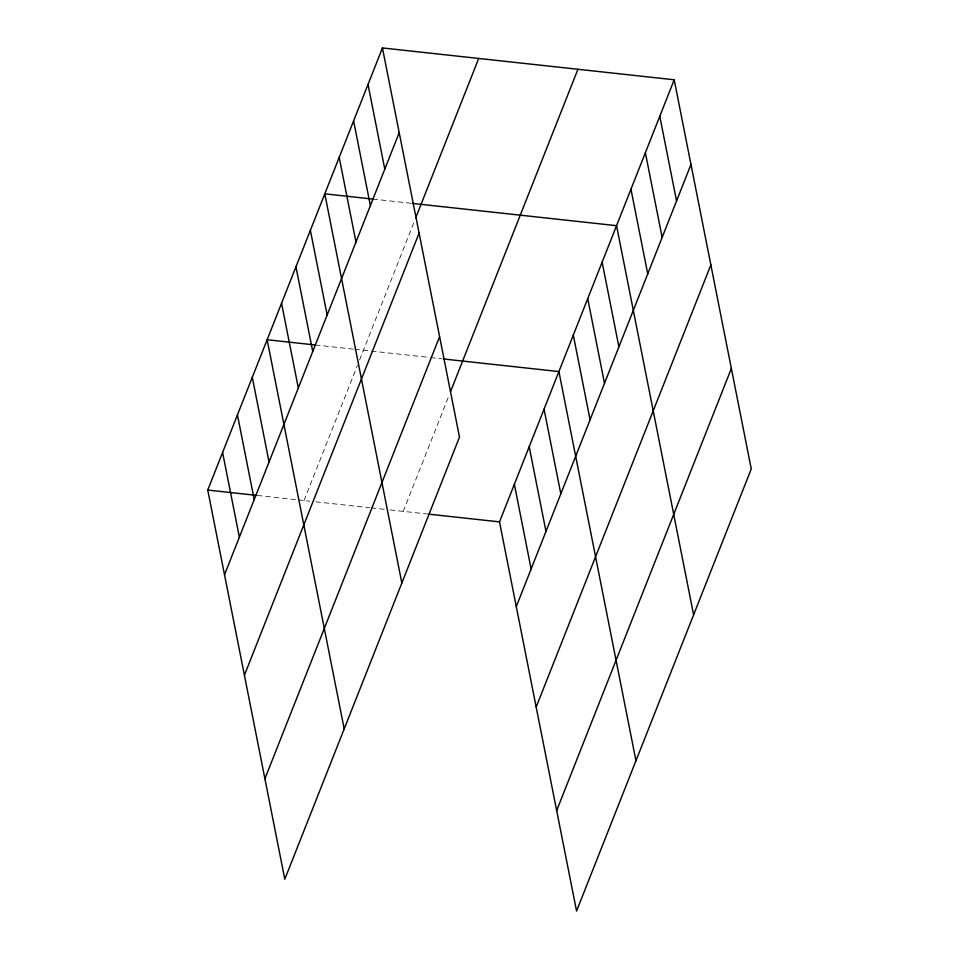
<?xml version="1.0" encoding="UTF-8"?>
<svg xmlns="http://www.w3.org/2000/svg" width="959" height="959" viewBox="0 0 959 959"><rect width="100%" height="100%" fill="white"/><g stroke="black" fill="none" stroke-linecap="round" stroke-linejoin="round"><path stroke-width="0.72" stroke-dasharray="4.79 3.6" d="M304.027 500.55L357.371 365.547M359.577 359.985L414.66 220.558M403.224 511.375L449.423 394.461M372.931 199.088L410.86 203.236M315.283 344.988L353.212 349.124M354.674 349.28L429.069 357.395M430.531 357.563L442.195 358.834M257.348 495.455L296.739 499.759M298.189 499.915L309.865 501.185M315.703 501.821L369.671 507.719M371.133 507.874L384.259 509.301M390.097 509.936L426.563 513.916"/><path stroke-width="1.44" d="M382.437 47.95L459.493 437.124L284.799 879.223L207.743 490.049L382.437 47.95L674.201 79.777L751.257 468.951L576.563 911.05L499.507 521.876L674.201 79.777M224.514 574.753L399.208 132.654M415.726 217.849L478.709 58.451M244.413 675.22L419.095 233.121M264.912 778.744L439.594 336.645M450.526 391.68L577.917 69.276M516.278 606.579L690.971 164.48M536.177 707.059L710.859 264.96M556.676 810.571L731.357 368.472M372.931 199.088L324.789 193.838L401.845 583.012M412.31 203.392L616.553 225.677L693.609 614.839M315.283 344.988L267.141 339.738L344.197 728.912M443.657 358.99L558.905 371.565L635.961 760.739M207.743 490.049L255.885 495.3M428.026 514.084L499.507 521.876M659.78 116.255L676.551 200.946M645.371 152.721L662.142 237.424M630.962 189.199L647.733 273.902M602.132 262.143L618.903 346.846M587.723 298.621L604.494 383.312M573.314 335.087L590.085 419.79M544.053 409.145L560.823 493.837M529.2 446.726L545.983 531.418M514.36 484.295L531.13 568.999M368.016 84.428L384.787 169.12M353.607 120.894L370.378 205.598M339.198 157.372L355.969 242.064M310.368 230.316L327.151 315.02M295.959 266.794L312.73 351.485M281.55 303.26L298.321 387.963M252.289 377.319L269.059 462.01M237.448 414.887L254.219 499.591M222.596 452.468L239.366 537.172"/></g></svg>
